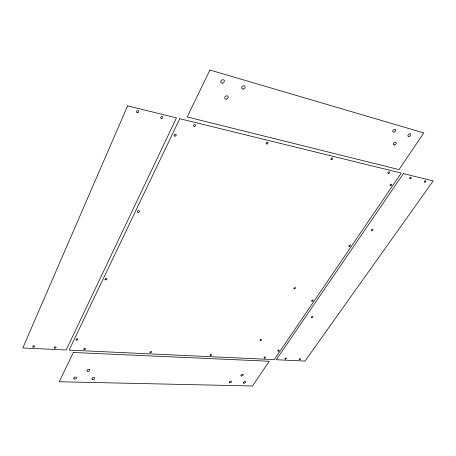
<?xml version="1.0" encoding="UTF-8"?>
<svg xmlns="http://www.w3.org/2000/svg" width="456" height="456" viewBox="0 0 456 456"><rect width="100%" height="100%" fill="white"/><g stroke="black" fill="none" stroke-linecap="round" stroke-linejoin="round"><path stroke-width="0.68" d="M127.6 105.872L22.8 347.979L66.166 349.986L176.466 117.876L127.6 105.872M179.767 118.685L69.112 350.122L274.221 359.63L401.223 173.063L179.767 118.685M73.359 352.494L59.217 381.757L252.504 385.975L269.245 361.243L73.359 352.494M209.868 70.024L187.188 116.947L398.983 169.598L423.812 132.918L209.868 70.024M403.395 173.599L276.308 359.727L305.035 361.061L433.2 180.918L403.395 173.599M424.986 182.166A0.929 0.559 -39.8 0 0 425.87 180.924A0.929 0.559 -39.8 0 0 424.502 181.317A0.929 0.559 -39.8 0 0 424.986 182.166M410.337 178.621A0.94 0.581 -39.7 0 0 411.215 177.35A0.94 0.581 -39.7 0 0 409.819 177.755A0.94 0.581 -39.7 0 0 410.337 178.621M285.456 359.037A0.781 0.433 -28.6 0 0 286.345 358.165A0.781 0.433 -28.6 0 0 285.154 358.353A0.781 0.433 -28.6 0 0 285.456 359.037M299.598 359.71A0.769 0.422 -29.1 0 0 300.487 358.843A0.769 0.422 -29.1 0 0 299.318 359.032A0.769 0.422 -29.1 0 0 299.598 359.71M311.87 317.638A0.815 0.467 -30.7 0 0 312.816 316.698A0.815 0.467 -30.7 0 0 311.596 316.863A0.815 0.467 -30.7 0 0 311.87 317.638M371.862 230.582A0.889 0.541 -36.1 0 0 372.922 229.51A0.889 0.541 -36.1 0 0 371.651 229.619A0.889 0.541 -36.1 0 0 371.862 230.582M222.631 83.1A1.944 1.573 -38.8 0 0 224.073 80.216A1.944 1.573 -38.8 0 0 220.943 80.963A1.944 1.573 -38.8 0 0 222.631 83.1M243.43 89.045A1.915 1.51 -39.6 0 0 244.889 86.23A1.915 1.51 -39.6 0 0 241.84 86.965A1.915 1.51 -39.6 0 0 243.43 89.045M226.073 99.163A1.904 1.516 -37.5 0 0 228.148 96.661A1.904 1.516 -37.5 0 0 225.156 96.655A1.904 1.516 -37.5 0 0 226.073 99.163M394.024 132.092A1.699 1.106 -42 0 0 395.569 129.732A1.699 1.106 -42 0 0 393.055 130.41A1.699 1.106 -42 0 0 394.024 132.092M409.106 136.401A1.676 1.072 -42.1 0 0 410.651 134.087A1.676 1.072 -42.1 0 0 408.188 134.759A1.676 1.072 -42.1 0 0 409.106 136.401M394.571 144.945A1.664 1.077 -41.3 0 0 396.093 142.648A1.664 1.077 -41.3 0 0 393.619 143.326A1.664 1.077 -41.3 0 0 394.571 144.945M137.484 112.672A1.18 0.986 -26.5 0 0 138.692 111.127A1.18 0.986 -26.5 0 0 136.732 111.144A1.18 0.986 -26.5 0 0 137.484 112.672M161.572 118.503A1.157 0.946 -29.3 0 0 162.781 116.992A1.157 0.946 -29.3 0 0 160.882 117.015A1.157 0.946 -29.3 0 0 161.572 118.503M54.612 348.099A0.975 0.616 -16.6 0 0 56.088 347.358A0.975 0.616 -16.6 0 0 54.714 346.993A0.975 0.616 -16.6 0 0 54.612 348.099M33.174 347.084A0.997 0.633 -15.3 0 0 34.679 346.326A0.997 0.633 -15.3 0 0 33.248 345.956A0.997 0.633 -15.3 0 0 33.174 347.084M74.579 379.078A1.539 0.923 -18.1 0 0 76.54 377.614A1.539 0.923 -18.1 0 0 74.111 377.551A1.539 0.923 -18.1 0 0 74.579 379.078M92.853 379.523A1.51 0.901 -19.1 0 0 94.797 378.075A1.51 0.901 -19.1 0 0 92.431 378.018A1.51 0.901 -19.1 0 0 92.853 379.523M87.82 371.327A1.533 0.929 -18.7 0 0 89.792 369.856A1.533 0.929 -18.7 0 0 87.381 369.782A1.533 0.929 -18.7 0 0 87.82 371.327M229.761 382.829A1.317 0.735 -25.9 0 0 231.562 381.541A1.317 0.735 -25.9 0 0 229.681 381.49A1.317 0.735 -25.9 0 0 229.761 382.829M243.937 383.171A1.3 0.718 -26.5 0 0 245.721 381.9A1.3 0.718 -26.5 0 0 243.886 381.854A1.3 0.718 -26.5 0 0 243.937 383.171M241.503 376.012A1.317 0.735 -26.5 0 0 243.31 374.718A1.317 0.735 -26.5 0 0 241.446 374.655A1.317 0.735 -26.5 0 0 241.503 376.012M105.581 279.87A1.009 0.695 -19.6 0 0 106.903 278.861A1.009 0.695 -19.6 0 0 105.319 278.696A1.009 0.695 -19.6 0 0 105.581 279.87M138.054 212.319A1.06 0.787 -22.9 0 0 139.468 211.219A1.06 0.787 -22.9 0 0 137.832 210.951A1.06 0.787 -22.9 0 0 138.054 212.319M174.984 136.076A1.123 0.895 -29.6 0 0 176.17 134.623A1.123 0.895 -29.6 0 0 174.34 134.657A1.123 0.895 -29.6 0 0 174.984 136.076M194.393 126.449A1.123 0.895 -32.3 0 0 195.595 124.984A1.123 0.895 -32.3 0 0 193.789 125.012A1.123 0.895 -32.3 0 0 194.393 126.449M266.885 143.988A1.06 0.781 -36.4 0 0 268.071 142.631A1.06 0.781 -36.4 0 0 266.446 142.677A1.06 0.781 -36.4 0 0 266.885 143.988M331.666 159.577A1.009 0.69 -38.4 0 0 332.527 158.181A1.009 0.69 -38.4 0 0 330.976 158.602A1.009 0.69 -38.4 0 0 331.666 159.577M388.597 173.36A0.963 0.61 -39.4 0 0 389.475 172.054A0.963 0.61 -39.4 0 0 388.033 172.465A0.963 0.61 -39.4 0 0 388.597 173.36M390.786 185.626A0.94 0.587 -38.8 0 0 391.647 184.355A0.94 0.587 -38.8 0 0 390.233 184.76A0.94 0.587 -38.8 0 0 390.786 185.626M349.382 246.331A0.883 0.536 -34.6 0 0 350.425 245.271A0.883 0.536 -34.6 0 0 349.136 245.391A0.883 0.536 -34.6 0 0 349.382 246.331M312.126 301.199A0.832 0.49 -31.2 0 0 313.09 300.23A0.832 0.49 -31.2 0 0 311.841 300.384A0.832 0.49 -31.2 0 0 312.126 301.199M278.268 351.069A0.792 0.45 -28.5 0 0 279.169 350.168A0.792 0.45 -28.5 0 0 277.949 350.356A0.792 0.45 -28.5 0 0 278.268 351.069M264.594 358.051A0.798 0.45 -27.7 0 0 265.489 357.156A0.798 0.45 -27.7 0 0 264.258 357.35A0.798 0.45 -27.7 0 0 264.594 358.051M210.427 355.503A0.838 0.49 -25.3 0 0 211.561 354.677A0.838 0.49 -25.3 0 0 210.347 354.62A0.838 0.49 -25.3 0 0 210.427 355.503M150.355 352.659A0.889 0.541 -22.2 0 0 151.535 351.787A0.889 0.541 -22.2 0 0 150.184 351.724A0.889 0.541 -22.2 0 0 150.355 352.659M76.619 340.119A0.963 0.616 -17.8 0 0 77.862 339.184A0.963 0.616 -17.8 0 0 76.329 339.099A0.963 0.616 -17.8 0 0 76.619 340.119M84.28 349.53A0.946 0.593 -18.4 0 0 85.5 348.612A0.946 0.593 -18.4 0 0 84.007 348.538A0.946 0.593 -18.4 0 0 84.28 349.53M260.61 340.398A0.821 0.479 -27.9 0 0 261.527 339.463A0.821 0.479 -27.9 0 0 260.256 339.646A0.821 0.479 -27.9 0 0 260.61 340.398M294.428 288.796A0.861 0.524 -30.8 0 0 295.414 287.787A0.861 0.524 -30.8 0 0 294.109 287.935A0.861 0.524 -30.8 0 0 294.428 288.796"/></g></svg>
